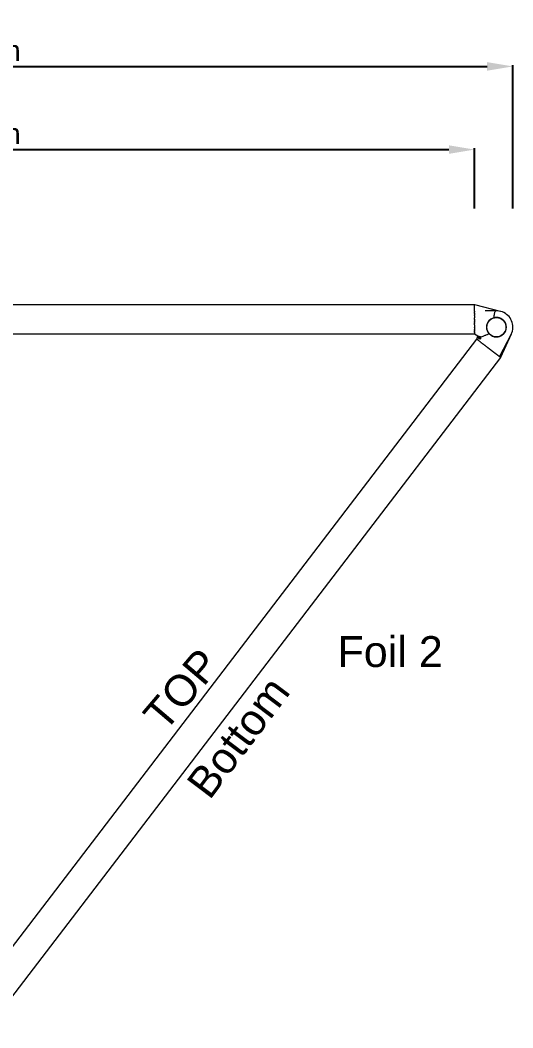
# Model space of a CAD drawing. Header units: millimetres. Extents: x 6152 to 28526, y 1087 to 12861.
# Drawn here: x 17744 to 18223, y 10517 to 11497 of the extents above; entities that cross this region are included whole.
import ezdxf

# ---------------------------------------------------------------- set-up
doc = ezdxf.new("R2010")
doc.units = ezdxf.units.MM
doc.header["$LTSCALE"] = 0.05
doc.layers.add('Cotation', color=8, linetype='Continuous', lineweight=9)
doc.layers.add('OF1', color=7, linetype='Continuous', lineweight=15)
doc.layers.add('Text', color=8, linetype='Continuous')
doc.styles.get("Standard").update_dxf_attribs({"font": 'arial.ttf'})
doc.dimstyles.new('ISO-25', dxfattribs={"dimtxt": 2.5, "dimasz": 2.5, "dimexe": 1.25, "dimexo": 0.625, "dimtad": 1, "dimtxsty": 'Standard', "dimcen": 2.5, "dimadec": 0, "dimazin": 0, "dimtfac": 1, "dimtmove": 0, "dimatfit": 3, "dimfxl": 1, "dimarcsym": 0})

# ---------------------------------------------------------------- blocks, each defined once
blk = doc.blocks.new('*D15')
at = {"layer": 'Cotation', "color": 0, "lineweight": -2, "transparency": 16777216}
for p, q in [((17186.51, 11314.03), (17186.51, 11372.55)), ((17211.51, 11371.3), (18161.09, 11371.3)), ((18186.09, 11314.03), (18186.09, 11372.55))]:
    blk.add_line(p, q, dxfattribs=at)
at = {"layer": 'Cotation', "color": 0, "transparency": 16777216}
for points in [[(17211.51, 11375.47), (17211.51, 11367.13), (17186.51, 11371.3)], [(18161.09, 11375.47), (18161.09, 11367.13), (18186.09, 11371.3)]]:
    blk.add_solid(points, dxfattribs=at)
at = {"layer": 'Defpoints', "color": 0, "transparency": 16777216}
for p in [(18186.09, 11371.3), (17186.51, 11313.41), (18186.09, 11313.41)]:
    blk.add_point(p, dxfattribs=at)
at = {"layer": 'Cotation', "color": 0, "transparency": 16777216, "insert": (17686.3, 11386.51), "char_height": 20, "attachment_point": 5}
blk.add_mtext('1000 mm', dxfattribs=at)
blk = doc.blocks.new('*D16')
at = {"layer": 'Cotation', "color": 0, "lineweight": -2, "transparency": 16777216}
for p, q in [((17149.23, 11314.03), (17149.23, 11453.47)), ((17174.23, 11452.22), (18198.36, 11452.22)), ((18223.36, 11314.03), (18223.36, 11453.47))]:
    blk.add_line(p, q, dxfattribs=at)
at = {"layer": 'Cotation', "color": 0, "transparency": 16777216}
for points in [[(17174.23, 11456.38), (17174.23, 11448.05), (17149.23, 11452.22)], [(18198.36, 11456.38), (18198.36, 11448.05), (18223.36, 11452.22)]]:
    blk.add_solid(points, dxfattribs=at)
at = {"layer": 'Defpoints', "color": 0, "transparency": 16777216}
for p in [(18223.36, 11452.22), (17149.23, 11313.41), (18223.36, 11313.41)]:
    blk.add_point(p, dxfattribs=at)
at = {"layer": 'Cotation', "color": 0, "transparency": 16777216, "insert": (17686.3, 11467.43), "char_height": 20, "attachment_point": 5}
blk.add_mtext('1074 mm', dxfattribs=at)

msp = doc.modelspace()

# ---------------------------------------------------------------- linework, layer by layer
at = {"layer": 'OF1'}
for p, q in [((17186.51, 11220.42), (18186.09, 11220.42)), ((18186.09, 11220.41), (18186.09, 11220.42)), ((18186.09, 11220.42), (18186.09, 11220.42)), ((18186.09, 11220.42), (18186.09, 11220.42)), ((18186.09, 11220.42), (18186.09, 11220.42)), ((18186.09, 11220.42), (18186.09, 11220.42)), ((18186.09, 11220.42), (18211.15, 11213.98)), ((18186.09, 11220.4), (18186.09, 11220.41)), ((18186.09, 11220.41), (18186.09, 11220.41)), ((18186.09, 11220.39), (18186.09, 11220.4)), ((18186.09, 11220.4), (18186.09, 11220.4)), ((18186.09, 11220.38), (18186.09, 11220.39)), ((18186.09, 11220.36), (18186.09, 11220.38)), ((18186.09, 11220.34), (18186.09, 11220.36)), ((18186.09, 11220.36), (18186.09, 11220.36)), ((18186.09, 11220.32), (18186.09, 11220.34)), ((18186.09, 11220.34), (18186.09, 11220.34)), ((18186.09, 11220.31), (18186.09, 11220.32)), ((18186.09, 11220.21), (18186.09, 11220.31)), ((18186.09, 11220.17), (18186.09, 11220.21)), ((18186.09, 11220.17), (18186.09, 11220.17)), ((18186.09, 11220.1), (18186.09, 11220.17)), ((18186.09, 11220.1), (18186.09, 11220.1)), ((18186.09, 11220.06), (18186.09, 11220.1)), ((18186.09, 11220.06), (18186.09, 11220.06)), ((18186.09, 11219.95), (18186.09, 11220.06)), ((18186.09, 11219.94), (18186.09, 11219.95)), ((18186.09, 11219.93), (18186.09, 11219.94)), ((18186.09, 11219.84), (18186.09, 11219.93)), ((18186.09, 11219.83), (18186.09, 11219.84)), ((18186.09, 11219.66), (18186.09, 11219.83)), ((18186.09, 11219.47), (18186.09, 11219.66)), ((18186.09, 11219.66), (18186.09, 11219.66)), ((18186.09, 11219.46), (18186.09, 11219.47)), ((18186.09, 11219.43), (18186.09, 11219.46)), ((18186.09, 11219.36), (18186.09, 11219.43)), ((18186.09, 11219.25), (18186.09, 11219.36)), ((18186.09, 11219.36), (18186.09, 11219.36)), ((18186.09, 11219.02), (18186.09, 11219.25)), ((18186.09, 11219.25), (18186.09, 11219.25)), ((18186.09, 11219.01), (18186.09, 11219.02)), ((18186.09, 11218.91), (18186.09, 11219.01)), ((18186.09, 11218.88), (18186.09, 11218.91)), ((18186.09, 11218.81), (18186.09, 11218.88)), ((18186.09, 11218.74), (18186.09, 11218.81)), ((18186.09, 11218.67), (18186.09, 11218.74)), ((18186.09, 11218.59), (18186.09, 11218.67)), ((18186.09, 11218.58), (18186.09, 11218.59)), ((18186.09, 11218.52), (18186.09, 11218.58)), ((18186.09, 11218.44), (18186.09, 11218.52)), ((18186.09, 11218.52), (18186.09, 11218.52)), ((18186.09, 11218.36), (18186.09, 11218.44)), ((18186.09, 11218.28), (18186.09, 11218.36)), ((18186.09, 11218.25), (18186.09, 11218.28)), ((18186.09, 11218.17), (18186.09, 11218.25)), ((18186.09, 11218.07), (18186.09, 11218.17)), ((18186.09, 11218.07), (18186.09, 11218.07)), ((18186.09, 11217.48), (18186.09, 11218.07)), ((18186.09, 11217.46), (18186.09, 11217.48)), ((18186.09, 11217.36), (18186.09, 11217.46)), ((18186.09, 11217.29), (18186.09, 11217.36)), ((18186.09, 11217.1), (18186.09, 11217.29)), ((18186.09, 11217.04), (18186.09, 11217.1)), ((18186.09, 11216.82), (18186.09, 11217.04)), ((18186.09, 11216.79), (18186.09, 11216.82)), ((18186.09, 11216.72), (18186.09, 11216.79)), ((18186.09, 11216.68), (18186.09, 11216.72)), ((18186.09, 11216.62), (18186.09, 11216.68)), ((18186.09, 11216.57), (18186.09, 11216.62)), ((18186.09, 11216.51), (18186.09, 11216.57)), ((18186.09, 11216.47), (18186.09, 11216.51)), ((18186.09, 11216.41), (18186.09, 11216.47)), ((18186.09, 11216.36), (18186.09, 11216.41)), ((18186.09, 11216.29), (18186.09, 11216.36)), ((18186.09, 11216.24), (18186.09, 11216.29)), ((18186.09, 11216.18), (18186.09, 11216.24)), ((18186.09, 11216.15), (18186.09, 11216.18)), ((18186.09, 11216.08), (18186.09, 11216.15)), ((18186.09, 11216.03), (18186.09, 11216.08)), ((18186.09, 11216), (18186.09, 11216.03)), ((18186.09, 11215.98), (18186.09, 11216)), ((18186.09, 11215.9), (18186.09, 11215.98)), ((18186.09, 11215.88), (18186.09, 11215.9)), ((18186.09, 11215.65), (18186.09, 11215.88)), ((18186.09, 11215.63), (18186.09, 11215.65)), ((18186.09, 11215.54), (18186.09, 11215.63)), ((18186.09, 11215.51), (18186.09, 11215.54)), ((18186.09, 11215.4), (18186.09, 11215.51)), ((18186.09, 11215.38), (18186.09, 11215.4)), ((18186.09, 11215.28), (18186.09, 11215.38)), ((18186.09, 11215.26), (18186.09, 11215.28)), ((18186.09, 11215.16), (18186.09, 11215.26)), ((18186.09, 11215.13), (18186.09, 11215.16)), ((18186.09, 11215.03), (18186.09, 11215.13)), ((18186.09, 11214.97), (18186.09, 11215.03)), ((18186.09, 11214.89), (18186.09, 11214.97)), ((18186.09, 11214.85), (18186.09, 11214.89)), ((18186.09, 11214.74), (18186.09, 11214.85)), ((18186.09, 11214.73), (18186.09, 11214.74)), ((18186.09, 11214.61), (18186.09, 11214.73)), ((18186.09, 11214.57), (18186.09, 11214.61)), ((18186.09, 11214.48), (18186.09, 11214.57)), ((18186.09, 11214.42), (18186.09, 11214.48)), ((18186.09, 11214.33), (18186.09, 11214.42)), ((18186.09, 11214.27), (18186.09, 11214.33)), ((18186.09, 11214.21), (18186.09, 11214.27)), ((18186.09, 11214.12), (18186.09, 11214.21)), ((18186.09, 11214.05), (18186.09, 11214.12)), ((18186.09, 11214), (18186.09, 11214.05)), ((18186.09, 11213.98), (18186.09, 11214)), ((18186.09, 11213.98), (18186.09, 11213.52)), ((18186.09, 11213.44), (18186.09, 11213.52)), ((18186.09, 11213.44), (18186.09, 11213.41)), ((18186.09, 11213.28), (18186.09, 11213.41)), ((18186.09, 11213.28), (18186.09, 11213.27)), ((18186.09, 11213.27), (18186.09, 11213.26)), ((18186.09, 11213.14), (18186.09, 11213.26)), ((18186.09, 11213.14), (18186.09, 11213.08)), ((18186.09, 11212.91), (18186.09, 11213.08)), ((18186.09, 11212.91), (18186.09, 11212.89)), ((18186.09, 11212.51), (18186.09, 11212.89)), ((18186.09, 11212.51), (18186.09, 11212.49)), ((18186.09, 11212.32), (18186.09, 11212.49)), ((18186.09, 11212.32), (18186.09, 11212.22)), ((18186.09, 11212.2), (18186.09, 11212.22)), ((18186.09, 11212.2), (18186.09, 11212.13)), ((18186.09, 11212.06), (18186.09, 11212.13)), ((18186.09, 11212.06), (18186.09, 11211.88)), ((18186.09, 11211.75), (18186.09, 11211.88)), ((18186.09, 11211.75), (18186.09, 11211.66)), ((18186.09, 11211.66), (18186.09, 11211.63)), ((18186.09, 11211.57), (18186.09, 11211.63)), ((18186.09, 11211.57), (18186.09, 11211.42)), ((18186.09, 11211.3), (18186.09, 11211.42)), ((18186.09, 11211.3), (18186.09, 11211.11)), ((18186.09, 11211.05), (18186.09, 11211.11)), ((18186.09, 11211.05), (18186.09, 11210.79)), ((18186.09, 11210.79), (18186.09, 11210.54)), ((18186.09, 11210.5), (18186.09, 11210.54)), ((18186.09, 11210.5), (18186.09, 11210.34)), ((18186.09, 11210.22), (18186.09, 11210.34)), ((18186.09, 11210.22), (18186.09, 11210.02)), ((18186.09, 11209.96), (18186.09, 11210.02)), ((18186.09, 11209.96), (18186.09, 11209.87)), ((18186.09, 11209.87), (18186.09, 11209.46)), ((18206.81, 11214.43), (18196.45, 11214.2)), ((18186.09, 11209.39), (18186.09, 11209.46)), ((18186.09, 11209.39), (18186.09, 11209.22)), ((18186.09, 11209.17), (18186.09, 11209.22)), ((18186.09, 11209.17), (18186.09, 11208.92)), ((18186.09, 11208.88), (18186.09, 11208.92)), ((18186.09, 11208.88), (18186.09, 11208.66)), ((18186.09, 11208.65), (18186.09, 11208.66)), ((18186.09, 11208.65), (18186.09, 11208.16)), ((18186.09, 11208.05), (18186.09, 11208.16)), ((18186.09, 11208.05), (18186.09, 11207.92)), ((18186.09, 11207.92), (18186.09, 11207.87)), ((18186.09, 11207.8), (18186.09, 11207.87)), ((18186.09, 11207.8), (18186.09, 11207.65)), ((18186.09, 11207.56), (18186.09, 11207.65)), ((18186.09, 11207.56), (18186.09, 11207.48)), ((18186.09, 11207.31), (18186.09, 11207.48)), ((18186.09, 11207.31), (18186.09, 11207.3)), ((18186.09, 11207.11), (18186.09, 11207.3)), ((18186.09, 11207.11), (18186.09, 11207.07)), ((18186.09, 11206.89), (18186.09, 11207.07)), ((18186.09, 11206.89), (18186.09, 11206.87)), ((18186.09, 11206.83), (18186.09, 11206.87)), ((18186.09, 11206.83), (18186.09, 11206.74)), ((18186.09, 11206.69), (18186.09, 11206.74)), ((18186.09, 11206.69), (18186.09, 11206.6)), ((18186.09, 11206.54), (18186.09, 11206.6)), ((18186.09, 11206.54), (18186.09, 11206.46)), ((18186.09, 11206.39), (18186.09, 11206.46)), ((18186.09, 11206.39), (18186.09, 11206.31)), ((18186.09, 11206.24), (18186.09, 11206.31)), ((18186.09, 11206.24), (18186.09, 11206.17)), ((18186.09, 11206.09), (18186.09, 11206.17)), ((18186.09, 11206.09), (18186.09, 11206.02)), ((18186.09, 11205.94), (18186.09, 11206.02)), ((18186.09, 11205.94), (18186.09, 11205.88)), ((18186.09, 11205.81), (18186.09, 11205.88)), ((18186.09, 11205.81), (18186.09, 11205.76)), ((18186.09, 11205.76), (18186.09, 11205.74)), ((18186.09, 11205.67), (18186.09, 11205.74)), ((18186.09, 11205.67), (18186.09, 11205.58)), ((18186.09, 11205.48), (18186.09, 11205.58)), ((18186.09, 11205.48), (18186.09, 11205.43)), ((18186.09, 11205.2), (18186.09, 11205.43)), ((18186.09, 11205.2), (18186.09, 11205.04)), ((18186.09, 11205), (18186.09, 11205.04)), ((18186.09, 11205), (18186.09, 11204.88)), ((18186.09, 11204.83), (18186.09, 11204.88)), ((18186.09, 11204.83), (18186.09, 11204.72)), ((18186.09, 11204.66), (18186.09, 11204.72)), ((18186.09, 11204.66), (18186.09, 11204.58)), ((18186.09, 11204.54), (18186.09, 11204.58)), ((18186.09, 11204.54), (18186.09, 11204.4)), ((18186.09, 11204.38), (18186.09, 11204.4)), ((18186.09, 11204.38), (18186.09, 11204.25)), ((18186.09, 11203.88), (18186.09, 11204.25)), ((18186.09, 11203.88), (18186.09, 11203.75)), ((18186.09, 11203.68), (18186.09, 11203.75)), ((18186.09, 11203.68), (18186.09, 11203.61)), ((18186.09, 11203.51), (18186.09, 11203.61)), ((18186.09, 11203.51), (18186.09, 11203.43)), ((18186.09, 11203.34), (18186.09, 11203.43)), ((18186.09, 11203.34), (18186.09, 11203.33)), ((18186.09, 11203.33), (18186.09, 11203.31)), ((18186.09, 11203.19), (18186.09, 11203.31)), ((18186.09, 11203.19), (18186.09, 11202.9)), ((18186.09, 11202.77), (18186.09, 11202.9)), ((18186.09, 11202.77), (18186.09, 11202.71)), ((18186.09, 11202.26), (18186.09, 11202.71)), ((18186.09, 11202.26), (18186.09, 11202.09)), ((18186.09, 11202.05), (18186.09, 11202.09)), ((18186.09, 11202.05), (18186.09, 11202.02)), ((18186.09, 11202.02), (18186.09, 11201.99)), ((18186.09, 11201.74), (18186.09, 11201.99)), ((18186.09, 11201.74), (18186.09, 11201.7)), ((18186.09, 11201.57), (18186.09, 11201.7)), ((18186.09, 11201.57), (18186.09, 11201.55)), ((18186.09, 11201.42), (18186.09, 11201.55)), ((18186.09, 11201.42), (18186.09, 11201.38)), ((18186.09, 11201.29), (18186.09, 11201.38)), ((18186.09, 11201.29), (18186.09, 11201.24)), ((18186.09, 11201.21), (18186.09, 11201.24)), ((18186.09, 11201.21), (18186.09, 11201.01)), ((18186.09, 11200.98), (18186.09, 11201.01)), ((18186.09, 11200.98), (18186.09, 11200.91)), ((18186.09, 11200.86), (18186.09, 11200.91)), ((18186.09, 11200.86), (18186.09, 11200.77)), ((18186.09, 11200.68), (18186.09, 11200.77)), ((18186.09, 11200.68), (18186.09, 11200.64)), ((18186.09, 11200.58), (18186.09, 11200.64)), ((18186.09, 11200.58), (18186.09, 11200.57)), ((18186.09, 11200.57), (18186.09, 11200.5)), ((18186.09, 11200.49), (18186.09, 11200.5)), ((18186.09, 11200.49), (18186.09, 11200.45)), ((18186.09, 11200.37), (18186.09, 11200.45)), ((18186.09, 11200.37), (18186.09, 11200.31)), ((18186.09, 11200.29), (18186.09, 11200.31)), ((18186.09, 11200.29), (18186.09, 11200.23)), ((18186.09, 11200.19), (18186.09, 11200.23)), ((18186.09, 11200.19), (18186.09, 11200.14)), ((18186.09, 11200.1), (18186.09, 11200.14)), ((18186.09, 11200.1), (18186.09, 11200.04)), ((18186.09, 11200.02), (18186.09, 11200.04)), ((18186.09, 11200.02), (18186.09, 11199.93)), ((18186.09, 11199.92), (18186.09, 11199.93)), ((18186.09, 11199.92), (18186.09, 11199.85)), ((18204.9, 11207.61), (18204.9, 11207.74)), ((18186.09, 11191.48), (17186.51, 11191.48)), ((18186.09, 11199.79), (18186.09, 11199.85)), ((18186.09, 11199.79), (18186.09, 11199.75)), ((18186.09, 11199.71), (18186.09, 11199.75)), ((18186.09, 11199.71), (18186.09, 11199.66)), ((18186.09, 11199.62), (18186.09, 11199.66)), ((18186.09, 11199.62), (18186.09, 11199.56)), ((18186.09, 11199.53), (18186.09, 11199.56)), ((18186.09, 11199.53), (18186.09, 11199.46)), ((18186.09, 11199.44), (18186.09, 11199.46)), ((18186.09, 11199.44), (18186.09, 11199.37)), ((18186.09, 11199.34), (18186.09, 11199.37)), ((18186.09, 11199.34), (18186.09, 11199.17)), ((18186.09, 11199.16), (18186.09, 11199.17)), ((18186.09, 11199.16), (18186.09, 11199.09)), ((18186.09, 11199.07), (18186.09, 11199.09)), ((18186.09, 11199.07), (18186.09, 11199.01)), ((18186.09, 11198.98), (18186.09, 11199.01)), ((18186.09, 11198.98), (18186.09, 11198.97)), ((18186.09, 11198.97), (18186.09, 11198.92)), ((18186.09, 11198.9), (18186.09, 11198.92)), ((18186.09, 11198.9), (18186.09, 11198.82)), ((18186.09, 11198.8), (18186.09, 11198.82)), ((18186.09, 11198.8), (18186.09, 11198.75)), ((18186.09, 11198.72), (18186.09, 11198.75)), ((18186.09, 11198.72), (18186.09, 11198.67)), ((18186.09, 11198.63), (18186.09, 11198.67)), ((18186.09, 11198.63), (18186.09, 11198.48)), ((18186.09, 11198.46), (18186.09, 11198.48)), ((18186.09, 11198.46), (18186.09, 11198.41)), ((18186.09, 11198.37), (18186.09, 11198.41)), ((18186.09, 11198.37), (18186.09, 11198.35)), ((18186.09, 11198.23), (18186.09, 11198.35)), ((18186.09, 11198.23), (18186.09, 11198.16)), ((18186.09, 11198.05), (18186.09, 11198.16)), ((18186.09, 11198.05), (18186.09, 11197.72)), ((18186.09, 11197.69), (18186.09, 11197.72)), ((18186.09, 11197.69), (18186.09, 11197.53)), ((18186.09, 11197.53), (18186.09, 11197.26)), ((18186.09, 11197.26), (18186.09, 11197.11)), ((18186.09, 11197.26), (18186.09, 11197.26)), ((18186.09, 11197.05), (18186.09, 11197.11)), ((18186.09, 11197.05), (18186.09, 11197.03)), ((18186.09, 11197), (18186.09, 11197.03)), ((18186.09, 11197), (18186.09, 11196.93)), ((18186.09, 11196.92), (18186.09, 11196.93)), ((18186.09, 11196.92), (18186.09, 11196.86)), ((18186.09, 11196.85), (18186.09, 11196.86)), ((18186.09, 11196.85), (18186.09, 11196.78)), ((18186.09, 11196.75), (18186.09, 11196.78)), ((18186.09, 11196.75), (18186.09, 11196.7)), ((18186.09, 11196.68), (18186.09, 11196.7)), ((18186.09, 11196.68), (18186.09, 11196.64)), ((18186.09, 11196.63), (18186.09, 11196.64)), ((18186.09, 11196.63), (18186.09, 11196.56)), ((18186.09, 11196.43), (18186.09, 11196.56)), ((18186.09, 11196.43), (18186.09, 11196.35)), ((18186.09, 11196.29), (18186.09, 11196.35)), ((18186.09, 11196.29), (18186.09, 11196.19)), ((18186.09, 11196.17), (18186.09, 11196.19)), ((18186.09, 11196.17), (18186.09, 11196.12)), ((18186.09, 11196.07), (18186.09, 11196.12)), ((18186.09, 11196.07), (18186.09, 11196.05)), ((18186.09, 11196.03), (18186.09, 11196.05)), ((18186.09, 11196.03), (18186.09, 11195.99)), ((18186.09, 11195.96), (18186.09, 11195.99)), ((18186.09, 11195.96), (18186.09, 11195.93)), ((18186.09, 11195.85), (18186.09, 11195.93)), ((18186.09, 11195.85), (18186.09, 11195.84)), ((18186.09, 11195.77), (18186.09, 11195.84)), ((18186.09, 11195.77), (18186.09, 11195.76)), ((18186.09, 11195.7), (18186.09, 11195.76)), ((18186.09, 11195.7), (18186.09, 11195.69)), ((18186.09, 11195.69), (18186.09, 11195.66)), ((18186.09, 11195.62), (18186.09, 11195.66)), ((18186.09, 11195.62), (18186.09, 11195.55)), ((18186.09, 11195.44), (18186.09, 11195.55)), ((18186.09, 11195.44), (18186.09, 11195.42)), ((18186.09, 11195.38), (18186.09, 11195.42)), ((18186.09, 11195.38), (18186.09, 11195.31)), ((18186.09, 11195.27), (18186.09, 11195.31)), ((18186.09, 11195.27), (18186.09, 11195.13)), ((18186.09, 11195.13), (18186.09, 11195.08)), ((18186.09, 11195.04), (18186.09, 11195.08)), ((18186.09, 11195.04), (18186.09, 11194.84)), ((18186.09, 11194.83), (18186.09, 11194.84)), ((18186.09, 11194.83), (18186.09, 11194.64)), ((18186.09, 11194.64), (18186.09, 11194.63)), ((18186.09, 11194.21), (18186.09, 11194.63)), ((18186.09, 11194.21), (18186.09, 11194.18)), ((18186.09, 11194.18), (18186.09, 11194.17)), ((18186.09, 11193.84), (18186.09, 11194.17)), ((18186.09, 11193.84), (18186.09, 11193.75)), ((18186.09, 11193.75), (18186.09, 11193.69)), ((18186.09, 11193.67), (18186.09, 11193.69)), ((18186.09, 11193.67), (18186.09, 11193.61)), ((18186.09, 11193.6), (18186.09, 11193.61)), ((18186.09, 11193.6), (18186.09, 11193.54)), ((18186.09, 11193.53), (18186.09, 11193.54)), ((18186.09, 11193.53), (18186.09, 11193.47)), ((18186.09, 11193.46), (18186.09, 11193.47)), ((18186.09, 11193.46), (18186.09, 11193.4)), ((18186.09, 11193.35), (18186.09, 11193.4)), ((18186.09, 11193.35), (18186.09, 11193.33)), ((18186.09, 11193.29), (18186.09, 11193.33)), ((18186.09, 11193.29), (18186.09, 11193.23)), ((18186.09, 11193.17), (18186.09, 11193.23)), ((18186.09, 11193.17), (18186.09, 11193.14)), ((18186.09, 11193.09), (18186.09, 11193.14)), ((18186.09, 11193.09), (18186.09, 11193.07)), ((18186.09, 11193.01), (18186.09, 11193.07)), ((18186.09, 11193.01), (18186.09, 11193)), ((18186.09, 11192.93), (18186.09, 11193)), ((18186.09, 11192.93), (18186.09, 11192.9)), ((18186.09, 11192.88), (18186.09, 11192.9)), ((18186.09, 11192.88), (18186.09, 11192.85)), ((18186.09, 11192.78), (18186.09, 11192.85)), ((18186.09, 11192.78), (18186.09, 11192.75)), ((18186.09, 11192.72), (18186.09, 11192.75)), ((18186.09, 11192.72), (18186.09, 11192.7)), ((18186.09, 11192.59), (18186.09, 11192.7)), ((18186.09, 11192.59), (18186.09, 11192.57)), ((18186.09, 11192.54), (18186.09, 11192.57)), ((18186.09, 11192.54), (18186.09, 11192.53)), ((18186.09, 11192.5), (18186.09, 11192.53)), ((18186.09, 11192.5), (18186.09, 11192.48)), ((18186.09, 11192.48), (18186.09, 11192.45)), ((18186.09, 11192.44), (18186.09, 11192.45)), ((18186.09, 11192.44), (18186.09, 11192.38)), ((18186.09, 11192.35), (18186.09, 11192.38)), ((18186.09, 11192.35), (18186.09, 11192.31)), ((18186.09, 11192.15), (18186.09, 11192.31)), ((18186.09, 11192.15), (18186.09, 11192.11)), ((18186.09, 11192.1), (18186.09, 11192.11)), ((18186.09, 11192.1), (18186.09, 11192.06)), ((18186.09, 11192.06), (18186.09, 11192.02)), ((18186.09, 11192.06), (18186.09, 11192.06)), ((18186.09, 11192.01), (18186.09, 11192.02)), ((18186.09, 11192.01), (18186.09, 11192)), ((18186.09, 11191.97), (18186.09, 11192)), ((18186.09, 11191.97), (18186.09, 11191.93)), ((18186.09, 11191.93), (18186.09, 11191.9)), ((18186.09, 11191.93), (18186.09, 11191.93)), ((18186.09, 11191.87), (18186.09, 11191.9)), ((18186.09, 11191.87), (18186.09, 11191.86)), ((18186.09, 11191.81), (18186.09, 11191.86)), ((18186.09, 11191.81), (18186.09, 11191.79)), ((18186.09, 11191.77), (18186.09, 11191.79)), ((18186.09, 11191.77), (18186.09, 11191.76)), ((18186.09, 11191.72), (18186.09, 11191.76)), ((18186.09, 11191.72), (18186.09, 11191.7)), ((18186.09, 11191.64), (18186.09, 11191.7)), ((18186.09, 11191.64), (18186.09, 11191.63)), ((18186.09, 11191.61), (18186.09, 11191.63)), ((18186.09, 11191.61), (18186.09, 11191.6)), ((18186.09, 11191.6), (18186.09, 11191.56)), ((18186.09, 11191.53), (18186.09, 11191.56)), ((18186.09, 11191.53), (18186.09, 11191.52)), ((18186.09, 11191.52), (18186.09, 11191.5)), ((18186.09, 11191.52), (18186.09, 11191.52)), ((18186.09, 11191.5), (18186.09, 11191.49)), ((18186.09, 11191.5), (18186.09, 11191.5)), ((18186.09, 11191.49), (18186.09, 11191.49)), ((18186.09, 11191.49), (18186.09, 11191.48)), ((18186.09, 11191.49), (18186.09, 11191.49)), ((18186.09, 11191.49), (18186.09, 11191.49)), ((18191.72, 11188.54), (18186.09, 11191.48)), ((18194.51, 11189.77), (18195.68, 11190.23)), ((18195.68, 11190.23), (18195.79, 11190.27)), ((18196.98, 11190.76), (18197.01, 11190.77)), ((18197.01, 11190.77), (18197.31, 11190.89)), ((18197.31, 11190.89), (18198.45, 11191.36)), ((18198.97, 11191.58), (18199.96, 11192.02)), ((18199.96, 11192.02), (18200.24, 11192.14)), ((18221.56, 11191.06), (18210.5, 11169.78)), ((18221.89, 11191.74), (18211.48, 11169.04)), ((17689.6, 10534.1), (18188.48, 11186.62)), ((18188.48, 11186.62), (18189.18, 11189.87)), ((18188.49, 11186.62), (18188.48, 11186.62)), ((18188.49, 11186.62), (18188.49, 11186.61)), ((18188.49, 11186.61), (18188.49, 11186.61)), ((18188.49, 11186.61), (18188.5, 11186.61)), ((18188.5, 11186.61), (18188.5, 11186.61)), ((18188.5, 11186.61), (18188.5, 11186.6)), ((18188.51, 11186.6), (18188.5, 11186.6)), ((18188.51, 11186.6), (18188.53, 11186.59)), ((18188.55, 11186.57), (18188.53, 11186.59)), ((18188.56, 11186.56), (18188.55, 11186.57)), ((18188.55, 11186.57), (18188.55, 11186.57)), ((18188.56, 11186.56), (18188.57, 11186.55)), ((18188.58, 11186.55), (18188.57, 11186.55)), ((18188.58, 11186.55), (18188.59, 11186.54)), ((18188.6, 11186.53), (18188.59, 11186.54)), ((18188.6, 11186.53), (18188.61, 11186.52)), ((18188.62, 11186.51), (18188.61, 11186.52)), ((18188.62, 11186.51), (18188.63, 11186.51)), ((18188.66, 11186.49), (18188.63, 11186.51)), ((18188.66, 11186.49), (18188.68, 11186.47)), ((18188.69, 11186.46), (18188.68, 11186.47)), ((18188.69, 11186.46), (18188.7, 11186.45)), ((18188.73, 11186.43), (18188.7, 11186.45)), ((18188.76, 11186.41), (18188.73, 11186.43)), ((18188.76, 11186.41), (18188.79, 11186.39)), ((18188.8, 11186.38), (18188.79, 11186.39)), ((18188.8, 11186.38), (18188.81, 11186.37)), ((18188.83, 11186.35), (18188.81, 11186.37)), ((18188.83, 11186.35), (18188.85, 11186.34)), ((18188.87, 11186.32), (18188.85, 11186.34)), ((18188.87, 11186.32), (18188.88, 11186.32)), ((18188.91, 11186.29), (18188.88, 11186.32)), ((18188.91, 11186.29), (18188.95, 11186.27)), ((18188.99, 11186.23), (18188.95, 11186.27)), ((18188.99, 11186.23), (18189.02, 11186.21)), ((18189.03, 11186.2), (18189.02, 11186.21)), ((18189.03, 11186.2), (18189.03, 11186.2)), ((18189.03, 11186.2), (18189.09, 11186.15)), ((18189.15, 11186.11), (18189.09, 11186.15)), ((18189.23, 11186.04), (18189.15, 11186.11)), ((18189.23, 11186.04), (18189.27, 11186.02)), ((18189.3, 11186), (18189.27, 11186.02)), ((18189.3, 11186), (18189.33, 11185.97)), ((18189.36, 11185.95), (18189.33, 11185.97)), ((18189.36, 11185.95), (18189.42, 11185.9)), ((18191.76, 11187.47), (18189.41, 11188.41)), ((18189.41, 11188.41), (18189.5, 11188.27)), ((18189.5, 11185.84), (18189.42, 11185.9)), ((18189.5, 11185.84), (18189.51, 11185.84)), ((18189.57, 11185.79), (18189.51, 11185.84)), ((18189.57, 11185.79), (18189.61, 11185.76)), ((18189.67, 11185.71), (18189.61, 11185.76)), ((18189.67, 11185.71), (18189.69, 11185.7)), ((18189.71, 11185.68), (18189.69, 11185.7)), ((18189.74, 11185.66), (18189.71, 11185.68)), ((18189.74, 11185.66), (18189.79, 11185.62)), ((18189.88, 11185.55), (18189.79, 11185.62)), ((18189.88, 11185.55), (18189.89, 11185.54)), ((18189.96, 11185.49), (18189.89, 11185.54)), ((18189.96, 11185.49), (18190.01, 11185.45)), ((18190.07, 11185.41), (18190.01, 11185.45)), ((18190.07, 11185.41), (18190.1, 11185.38)), ((18190.14, 11185.35), (18190.1, 11185.38)), ((18190.14, 11185.35), (18190.21, 11185.3)), ((18190.24, 11185.27), (18190.21, 11185.3)), ((18190.24, 11185.27), (18190.27, 11185.25)), ((18190.38, 11185.17), (18190.27, 11185.25)), ((18190.38, 11185.17), (18190.51, 11185.07)), ((18190.55, 11185.04), (18190.51, 11185.07)), ((18190.55, 11185.04), (18190.95, 11184.73)), ((18190.58, 11187.41), (18190.62, 11187.4)), ((18190.62, 11187.4), (18190.62, 11187.4)), ((18191.83, 11189.06), (18190.81, 11189.31)), ((18190.96, 11184.72), (18190.95, 11184.73)), ((18190.96, 11184.72), (18191.07, 11184.64)), ((18191.1, 11184.62), (18191.07, 11184.64)), ((18191.1, 11184.62), (18191.13, 11184.6)), ((18191.16, 11184.57), (18191.13, 11184.6)), ((18191.16, 11184.57), (18191.19, 11184.55)), ((18191.24, 11184.51), (18191.19, 11184.55)), ((18191.24, 11184.51), (18191.27, 11184.49)), ((18191.32, 11184.45), (18191.27, 11184.49)), ((18191.32, 11184.45), (18191.34, 11184.44)), ((18191.34, 11187.22), (18191.77, 11187.16)), ((18191.34, 11184.43), (18191.34, 11184.44)), ((18191.4, 11184.39), (18191.34, 11184.43)), ((18191.4, 11184.39), (18191.59, 11184.24)), ((18191.63, 11184.21), (18191.59, 11184.24)), ((18191.63, 11184.21), (18191.66, 11184.19)), ((18191.72, 11184.14), (18191.66, 11184.19)), ((18191.7, 11189.09), (18191.77, 11187.16)), ((18191.72, 11184.14), (18191.74, 11184.13)), ((18191.82, 11184.07), (18191.74, 11184.13)), ((18191.89, 11184.01), (18191.82, 11184.07)), ((18191.82, 11184.07), (18191.82, 11184.07)), ((18191.89, 11184.01), (18191.89, 11184.01)), ((18191.89, 11184.01), (18191.93, 11183.98)), ((18191.97, 11183.96), (18191.93, 11183.98)), ((18191.97, 11183.96), (18192, 11183.93)), ((18192.16, 11183.81), (18192, 11183.93)), ((18192.16, 11183.81), (18192.18, 11183.79)), ((18192.24, 11183.74), (18192.18, 11183.79)), ((18192.19, 11189.04), (18192.22, 11189.05)), ((18192.24, 11183.74), (18192.28, 11183.72)), ((18192.37, 11183.65), (18192.28, 11183.72)), ((18192.37, 11183.65), (18192.54, 11183.52)), ((18192.66, 11183.43), (18192.54, 11183.52)), ((18192.54, 11183.52), (18192.54, 11183.52)), ((18192.66, 11183.43), (18192.68, 11183.41)), ((18192.77, 11183.34), (18192.68, 11183.41)), ((18192.71, 11189.14), (18192.78, 11189.16)), ((18192.77, 11183.34), (18192.78, 11183.33)), ((18192.78, 11189.16), (18193.46, 11189.38)), ((18192.85, 11183.28), (18192.78, 11183.33)), ((18192.85, 11183.28), (18192.89, 11183.25)), ((18192.99, 11183.17), (18192.89, 11183.25)), ((18192.99, 11183.17), (18193.25, 11182.98)), ((18193.32, 11182.92), (18193.25, 11182.98)), ((18193.32, 11182.92), (18193.35, 11182.89)), ((18193.45, 11182.83), (18193.35, 11182.89)), ((18193.45, 11182.83), (18193.47, 11182.81)), ((18193.46, 11189.38), (18193.54, 11189.4)), ((18193.58, 11182.73), (18193.47, 11182.81)), ((18193.54, 11189.4), (18194.49, 11189.76)), ((18193.58, 11182.73), (18193.59, 11182.71)), ((18193.67, 11182.65), (18193.59, 11182.71)), ((18193.67, 11182.65), (18193.71, 11182.62)), ((18193.99, 11182.41), (18193.71, 11182.62)), ((18193.99, 11182.41), (18194.01, 11182.4)), ((18194.05, 11182.36), (18194.01, 11182.4)), ((18194.05, 11182.36), (18194.1, 11182.32)), ((18194.14, 11182.29), (18194.1, 11182.32)), ((18194.14, 11182.29), (18194.2, 11182.25)), ((18194.21, 11182.24), (18194.2, 11182.25)), ((18194.21, 11182.24), (18194.23, 11182.22)), ((18194.23, 11182.22), (18194.49, 11182.03)), ((18194.49, 11189.76), (18194.51, 11189.77)), ((18194.49, 11182.03), (18194.52, 11182.01)), ((18194.52, 11182.01), (18194.76, 11181.82)), ((18194.76, 11181.82), (18194.77, 11181.81)), ((18194.77, 11181.81), (18195.06, 11181.59)), ((18195.06, 11181.59), (18195.07, 11181.59)), ((18195.07, 11181.59), (18195.31, 11181.4)), ((18195.31, 11181.4), (18195.37, 11181.35)), ((18195.37, 11181.35), (18195.5, 11181.25)), ((18195.5, 11181.25), (18195.52, 11181.24)), ((18195.52, 11181.24), (18195.66, 11181.14)), ((18195.66, 11181.14), (18195.76, 11181.06)), ((18195.76, 11181.06), (18195.89, 11180.96)), ((18195.89, 11180.96), (18196, 11180.87)), ((18196, 11180.87), (18196.34, 11180.62)), ((18196.34, 11180.62), (18196.41, 11180.56)), ((18196.41, 11180.56), (18196.55, 11180.45)), ((18196.55, 11180.45), (18196.6, 11180.41)), ((18196.6, 11180.41), (18196.66, 11180.37)), ((18196.66, 11180.37), (18196.75, 11180.29)), ((18196.75, 11180.29), (18196.81, 11180.25)), ((18196.81, 11180.25), (18197.02, 11180.09)), ((18197.02, 11180.09), (18197.3, 11179.87)), ((18197.3, 11179.87), (18197.34, 11179.85)), ((18197.34, 11179.85), (18197.37, 11179.83)), ((18197.37, 11179.83), (18197.43, 11179.78)), ((18197.43, 11179.78), (18198.02, 11179.33)), ((18198.02, 11179.33), (18198.05, 11179.31)), ((18198.05, 11179.31), (18198.05, 11179.3)), ((18198.05, 11179.3), (18198.25, 11179.15)), ((18198.25, 11179.15), (18198.29, 11179.12)), ((18198.29, 11179.12), (18198.44, 11179.01)), ((18198.44, 11179.01), (18198.6, 11178.88)), ((18198.6, 11178.88), (18198.61, 11178.88)), ((18198.61, 11178.88), (18198.8, 11178.73)), ((18198.8, 11178.73), (18198.84, 11178.7)), ((18198.84, 11178.7), (18198.92, 11178.64)), ((18198.92, 11178.64), (18198.96, 11178.61)), ((18198.96, 11178.61), (18199.03, 11178.55)), ((18199.03, 11178.55), (18199.08, 11178.52)), ((18199.08, 11178.52), (18199.14, 11178.47)), ((18199.14, 11178.47), (18199.2, 11178.43)), ((18199.2, 11178.43), (18199.28, 11178.37)), ((18199.28, 11178.37), (18199.29, 11178.35)), ((18199.29, 11178.35), (18199.43, 11178.25)), ((18199.43, 11178.25), (18199.46, 11178.23)), ((18199.46, 11178.23), (18199.56, 11178.15)), ((18199.56, 11178.15), (18199.59, 11178.13)), ((18199.59, 11178.13), (18199.6, 11178.12)), ((18199.6, 11178.12), (18199.62, 11178.1)), ((18199.62, 11178.1), (18199.7, 11178.04)), ((18199.7, 11178.04), (18199.73, 11178.02)), ((18199.73, 11178.02), (18199.93, 11177.87)), ((18199.93, 11177.87), (18200.09, 11177.74)), ((18200.09, 11177.74), (18200.19, 11177.67)), ((18200.19, 11177.67), (18200.2, 11177.66)), ((18200.2, 11177.66), (18200.43, 11177.48)), ((18200.43, 11177.48), (18200.58, 11177.37)), ((18200.58, 11177.37), (18200.74, 11177.25)), ((18200.74, 11177.25), (18200.79, 11177.21)), ((18200.79, 11177.21), (18200.94, 11177.09)), ((18200.94, 11177.09), (18200.95, 11177.09)), ((18200.95, 11177.09), (18201.11, 11176.96)), ((18201.11, 11176.96), (18201.15, 11176.94)), ((18201.15, 11176.94), (18201.32, 11176.8)), ((18201.32, 11176.8), (18201.33, 11176.8)), ((18201.33, 11176.8), (18201.34, 11176.79)), ((18201.34, 11176.79), (18201.39, 11176.75)), ((18201.39, 11176.75), (18201.47, 11176.69)), ((18201.47, 11176.69), (18201.52, 11176.65)), ((18201.52, 11176.65), (18201.59, 11176.6)), ((18201.59, 11176.6), (18201.66, 11176.55)), ((18201.66, 11176.55), (18201.73, 11176.49)), ((18201.73, 11176.49), (18201.78, 11176.45)), ((18201.78, 11176.45), (18201.87, 11176.39)), ((18201.87, 11176.39), (18201.91, 11176.36)), ((18201.91, 11176.36), (18202.04, 11176.26)), ((18202.04, 11176.26), (18202.06, 11176.24)), ((18202.06, 11176.24), (18202.18, 11176.15)), ((18202.18, 11176.15), (18202.21, 11176.12)), ((18202.21, 11176.12), (18202.27, 11176.07)), ((18202.27, 11176.07), (18202.3, 11176.06)), ((18202.3, 11176.06), (18202.56, 11175.86)), ((18202.56, 11175.86), (18202.56, 11175.86)), ((18202.56, 11175.86), (18202.74, 11175.72)), ((18202.74, 11175.72), (18202.89, 11175.6)), ((18202.89, 11175.6), (18202.94, 11175.57)), ((18202.94, 11175.57), (18203.02, 11175.51)), ((18203.02, 11175.51), (18203.13, 11175.42)), ((18203.13, 11175.42), (18203.14, 11175.41)), ((18203.14, 11175.41), (18203.27, 11175.31)), ((18203.27, 11175.31), (18203.28, 11175.31)), ((18203.28, 11175.31), (18203.35, 11175.25)), ((18203.35, 11175.25), (18203.38, 11175.23)), ((18203.38, 11175.23), (18203.46, 11175.17)), ((18203.46, 11175.17), (18203.47, 11175.16)), ((18203.47, 11175.16), (18203.57, 11175.09)), ((18203.57, 11175.09), (18203.59, 11175.07)), ((18203.59, 11175.07), (18203.66, 11175.01)), ((18203.66, 11175.01), (18203.69, 11175)), ((18203.69, 11175), (18203.76, 11174.94)), ((18203.76, 11174.94), (18203.79, 11174.92)), ((18203.79, 11174.92), (18203.86, 11174.86)), ((18203.86, 11174.86), (18203.9, 11174.83)), ((18203.9, 11174.83), (18203.92, 11174.82)), ((18203.92, 11174.82), (18204, 11174.75)), ((18204, 11174.75), (18204.02, 11174.74)), ((18204.02, 11174.74), (18204.22, 11174.58)), ((18204.22, 11174.58), (18204.24, 11174.57)), ((18204.24, 11174.57), (18204.28, 11174.54)), ((18204.28, 11174.54), (18204.32, 11174.51)), ((18204.32, 11174.51), (18204.36, 11174.48)), ((18204.36, 11174.48), (18204.39, 11174.46)), ((18204.39, 11174.46), (18204.4, 11174.45)), ((18204.4, 11174.45), (18204.53, 11174.35)), ((18204.53, 11174.35), (18204.55, 11174.33)), ((18204.55, 11174.33), (18204.59, 11174.31)), ((18204.59, 11174.31), (18204.62, 11174.28)), ((18204.62, 11174.28), (18204.68, 11174.23)), ((18204.68, 11174.23), (18204.7, 11174.22)), ((18204.7, 11174.22), (18204.75, 11174.18)), ((18204.75, 11174.18), (18204.78, 11174.16)), ((18204.78, 11174.16), (18204.83, 11174.12)), ((18204.83, 11174.12), (18204.84, 11174.11)), ((18204.84, 11174.11), (18204.91, 11174.06)), ((18204.91, 11174.06), (18204.93, 11174.04)), ((18204.93, 11174.04), (18204.97, 11174.01)), ((18204.97, 11174.01), (18205, 11173.99)), ((18205, 11173.99), (18205.14, 11173.88)), ((18205.14, 11173.88), (18205.16, 11173.87)), ((18205.16, 11173.87), (18205.21, 11173.83)), ((18205.21, 11173.83), (18205.23, 11173.81)), ((18205.23, 11173.81), (18205.37, 11173.71)), ((18205.37, 11173.71), (18205.38, 11173.7)), ((18205.38, 11173.7), (18205.44, 11173.65)), ((18205.44, 11173.65), (18205.45, 11173.65)), ((18205.45, 11173.65), (18205.5, 11173.61)), ((18205.5, 11173.61), (18205.54, 11173.58)), ((18205.54, 11173.58), (18205.57, 11173.55)), ((18205.57, 11173.55), (18205.63, 11173.51)), ((18205.63, 11173.51), (18205.65, 11173.5)), ((18205.65, 11173.5), (18205.65, 11173.49)), ((18205.65, 11173.49), (18205.67, 11173.48)), ((18205.67, 11173.48), (18205.72, 11173.44)), ((18205.72, 11173.44), (18205.73, 11173.43)), ((18205.73, 11173.43), (18205.79, 11173.38)), ((18205.79, 11173.38), (18205.8, 11173.38)), ((18205.8, 11173.38), (18205.85, 11173.34)), ((18205.85, 11173.34), (18205.93, 11173.28)), ((18205.93, 11173.28), (18205.94, 11173.28)), ((18205.94, 11173.28), (18206.01, 11173.22)), ((18206.01, 11173.22), (18206.05, 11173.19)), ((18206.05, 11173.19), (18206.08, 11173.17)), ((18206.08, 11173.17), (18206.11, 11173.14)), ((18206.11, 11173.14), (18206.2, 11173.07)), ((18206.2, 11173.07), (18206.22, 11173.06)), ((18206.22, 11173.06), (18206.27, 11173.02)), ((18206.27, 11173.02), (18206.29, 11173)), ((18206.29, 11173), (18206.45, 11172.88)), ((18206.45, 11172.88), (18206.47, 11172.87)), ((18206.47, 11172.87), (18206.53, 11172.82)), ((18206.53, 11172.82), (18206.56, 11172.8)), ((18206.56, 11172.8), (18206.63, 11172.75)), ((18206.63, 11172.75), (18206.65, 11172.73)), ((18206.65, 11172.73), (18206.71, 11172.69)), ((18206.71, 11172.69), (18206.72, 11172.68)), ((18206.72, 11172.68), (18206.73, 11172.67)), ((18206.73, 11172.67), (18206.77, 11172.64)), ((18206.77, 11172.64), (18206.81, 11172.61)), ((18206.81, 11172.61), (18206.82, 11172.6)), ((18206.82, 11172.6), (18206.95, 11172.5)), ((18206.95, 11172.5), (18206.96, 11172.49)), ((18206.96, 11172.49), (18207.02, 11172.45)), ((18207.02, 11172.45), (18207.03, 11172.44)), ((18207.03, 11172.44), (18207.07, 11172.41)), ((18207.07, 11172.41), (18207.09, 11172.39)), ((18207.09, 11172.39), (18207.21, 11172.3)), ((18207.21, 11172.3), (18207.22, 11172.29)), ((18207.22, 11172.29), (18207.27, 11172.26)), ((18207.27, 11172.26), (18207.27, 11172.25)), ((18207.27, 11172.25), (18207.37, 11172.18)), ((18207.37, 11172.18), (18207.42, 11172.14)), ((18207.42, 11172.14), (18207.5, 11172.08)), ((18207.5, 11172.08), (18207.51, 11172.07)), ((18207.51, 11172.07), (18207.53, 11172.06)), ((18207.53, 11172.06), (18207.54, 11172.05)), ((18207.54, 11172.05), (18207.58, 11172.02)), ((18207.58, 11172.02), (18207.69, 11171.94)), ((18207.69, 11171.94), (18207.72, 11171.91)), ((18207.72, 11171.91), (18207.79, 11171.86)), ((18207.79, 11171.86), (18207.83, 11171.83)), ((18207.83, 11171.83), (18207.83, 11171.83)), ((18207.83, 11171.83), (18208.01, 11171.69)), ((18208.01, 11171.69), (18208.03, 11171.68)), ((18208.03, 11171.68), (18208.15, 11171.59)), ((18208.15, 11171.59), (18208.16, 11171.57)), ((18208.16, 11171.57), (18208.3, 11171.46)), ((18208.3, 11171.46), (18208.33, 11171.44)), ((18208.33, 11171.44), (18208.36, 11171.42)), ((18208.36, 11171.42), (18208.44, 11171.36)), ((18208.44, 11171.36), (18208.45, 11171.35)), ((18208.45, 11171.35), (18208.49, 11171.32)), ((18208.49, 11171.32), (18208.61, 11171.23)), ((18208.61, 11171.23), (18208.65, 11171.2)), ((18208.65, 11171.2), (18208.7, 11171.16)), ((18208.7, 11171.16), (18208.73, 11171.14)), ((18208.73, 11171.14), (18208.85, 11171.05)), ((18208.85, 11171.05), (18208.98, 11170.95)), ((18208.98, 11170.95), (18209.25, 11170.74)), ((18209.25, 11170.74), (18209.41, 11170.62)), ((18209.41, 11170.62), (18209.49, 11170.56)), ((18209.49, 11170.56), (18209.5, 11170.55)), ((18209.5, 11170.55), (18209.72, 11170.38)), ((18211.48, 11169.04), (17712.59, 10516.52)), ((18209.72, 11170.38), (18210.26, 11169.97)), ((18210.26, 11169.97), (18210.3, 11169.94)), ((18210.3, 11169.94), (18210.63, 11169.69)), ((18210.63, 11169.69), (18210.63, 11169.68)), ((18210.63, 11169.68), (18210.64, 11169.68)), ((18210.64, 11169.68), (18210.94, 11169.45)), ((18210.94, 11169.45), (18210.95, 11169.45)), ((18210.95, 11169.45), (18210.98, 11169.42)), ((18210.98, 11169.42), (18211.06, 11169.35)), ((18211.06, 11169.35), (18211.08, 11169.34)), ((18211.08, 11169.34), (18211.21, 11169.24)), ((18211.21, 11169.24), (18211.21, 11169.24)), ((18211.21, 11169.24), (18211.26, 11169.21)), ((18211.26, 11169.21), (18211.27, 11169.19)), ((18211.27, 11169.19), (18211.3, 11169.17)), ((18211.3, 11169.17), (18211.32, 11169.16)), ((18211.32, 11169.16), (18211.36, 11169.12)), ((18211.36, 11169.12), (18211.37, 11169.12)), ((18211.37, 11169.12), (18211.38, 11169.11)), ((18211.38, 11169.11), (18211.39, 11169.1)), ((18211.39, 11169.1), (18211.41, 11169.09)), ((18211.41, 11169.09), (18211.42, 11169.09)), ((18211.42, 11169.09), (18211.43, 11169.07)), ((18211.43, 11169.07), (18211.45, 11169.06)), ((18211.43, 11169.07), (18211.43, 11169.07)), ((18211.45, 11169.06), (18211.45, 11169.06)), ((18211.45, 11169.06), (18211.46, 11169.05)), ((18211.46, 11169.05), (18211.46, 11169.05)), ((18211.46, 11169.05), (18211.47, 11169.05)), ((18211.46, 11169.05), (18211.46, 11169.05)), ((18211.47, 11169.05), (18211.47, 11169.04)), ((18211.47, 11169.04), (18211.47, 11169.04))]:
    msp.add_line(p, q, dxfattribs=at)
msp.add_circle((18207.36, 11198.44), 9.45, dxfattribs=at)
for centre, radius, start, end in [((18233.18, 11206.41), 28.35, 170.04944, 173.51555), ((18219.34, 11208.51), 14.36, 163.0331, 168.75519), ((18211.39, 11210.8), 6.09, 151.74486, 161.89302), ((18207.82, 11212.67), 2.06, 129.69665, 150.39007), ((18207.06, 11213.5), 0.93, 92.73408, 126.49018), ((18207.36, 11198.44), 16, 0, 91.23356), ((18207.36, 11198.44), 9.5, 166.70014, 174.69712), ((18207.36, 11198.44), 9.5, 158.32642, 166.70034), ((18207.36, 11198.44), 9.5, 149.24165, 158.32662), ((18207.36, 11198.44), 9.5, 138.80955, 149.24171), ((18207.36, 11198.44), 9.5, 125.54277, 138.80955), ((18207.36, 11198.44), 9.49, 104.9963, 125.55197), ((18254.27, 11205.66), 49.41, 175.41341, 177.58564), ((18207.36, 11198.44), 9.5, 333.7079, 105.00555), ((18149.19, 11307.01), 125.69, 291.76139, 292.34796), ((18207.35, 11198.44), 9.49, 174.69455, 183.12756), ((18207.37, 11198.44), 9.51, 183.12835, 192.80473), ((18207.37, 11198.44), 9.51, 192.81524, 202.82761), ((18168.62, 11264.87), 79.33, 292.08778, 292.49803), ((18207.36, 11198.44), 9.5, 202.83469, 212.81999), ((18207.3, 11198.39), 9.43, 212.78798, 221.51996), ((18207.36, 11198.44), 9.5, 221.48801, 232.26851), ((18207.36, 11198.44), 9.5, 232.26839, 241.35758), ((18207.36, 11198.44), 9.5, 241.35726, 249.37849), ((18207.36, 11198.44), 9.5, 298.04242, 307.29674), ((18207.36, 11198.44), 9.5, 307.29669, 320.10841), ((18207.36, 11198.44), 9.5, 320.10837, 333.7079), ((18207.36, 11198.44), 16, 332.54224, 0), ((-558813.2, 109904.4), 585386.08, 350.29159411, 350.2917161), ((18191.52, 11189.65), 2.45, 214.26227, 230.41241), ((18191.32, 11189.42), 2.14, 230.77401, 249.90388), ((-630564.89, -1194105.17), 1368801.82, 61.70837636, 61.70844415), ((18196.09, 11209.64), 21, 253.9584, 255.43906), ((18192.01, 11191.55), 4.38, 251.45744, 261.18795), ((18192.07, 11190.27), 1.23, 258.93342, 275.56949), ((18191.84, 11192.36), 3.34, 276.64933, 285.17117), ((18207.36, 11198.43), 9.5, 249.37739, 256.81145), ((18207.36, 11198.44), 9.5, 256.81044, 263.92999), ((18207.36, 11198.41), 9.47, 263.92057, 270.0093), ((18207.36, 11198.44), 9.5, 270.00003, 271.60042), ((18207.36, 11198.44), 9.5, 271.60079, 280.4202), ((18207.36, 11198.45), 9.51, 280.42534, 289.30317), ((18207.36, 11198.44), 9.5, 289.30853, 298.04187)]:
    msp.add_arc(centre, radius, start, end, dxfattribs=at)
msp.add_open_spline([(18211.47, 11169.04), (18211.48, 11169.04), (18211.48, 11169.04), (18211.48, 11169.04)], degree=3, dxfattribs=at)

# ---------------------------------------------------------------- texts
at = {"layer": 'Text'}
msp.add_text('Foil 2', height=30, dxfattribs=at).set_placement((18052.71, 10867.74))
for s, rotation, p in [('TOP', 49.64565, (17884.56, 10803.45)), ('Bottom', 53.03622, (17928.21, 10737.35))]:
    msp.add_text(s, height=30, rotation=rotation, dxfattribs=at).set_placement(p)

# ---------------------------------------------------------------- dimensions: what is measured, and where the dimension line sits
at = {"layer": 'Cotation'}
dim = msp.add_linear_dim(base=(18223.36, 11452.22), p1=(17149.23, 11313.41), p2=(18223.36, 11313.41), angle=0, dimstyle='ISO-25', override={"dimtxt": 20, "dimasz": 25, "dimgap": 5, "dimdec": 0, "dimpost": ' mm'}, dxfattribs=at)
dim.commit()
dim.dimension.update_dxf_attribs({"geometry": '*D16', "text_midpoint": (17686.3, 11452.22), "dimtype": 161})
dim = msp.add_aligned_dim(p1=(17186.51, 11313.41), p2=(18186.09, 11313.41), distance=57.89, dimstyle='ISO-25', override={"dimtxt": 20, "dimasz": 25, "dimgap": 5, "dimdec": 0, "dimpost": ' mm'}, dxfattribs=at)
dim.commit()
dim.dimension.update_dxf_attribs({"geometry": '*D15', "text_midpoint": (17686.3, 11386.51)})

doc.saveas('drawing.dxf')
